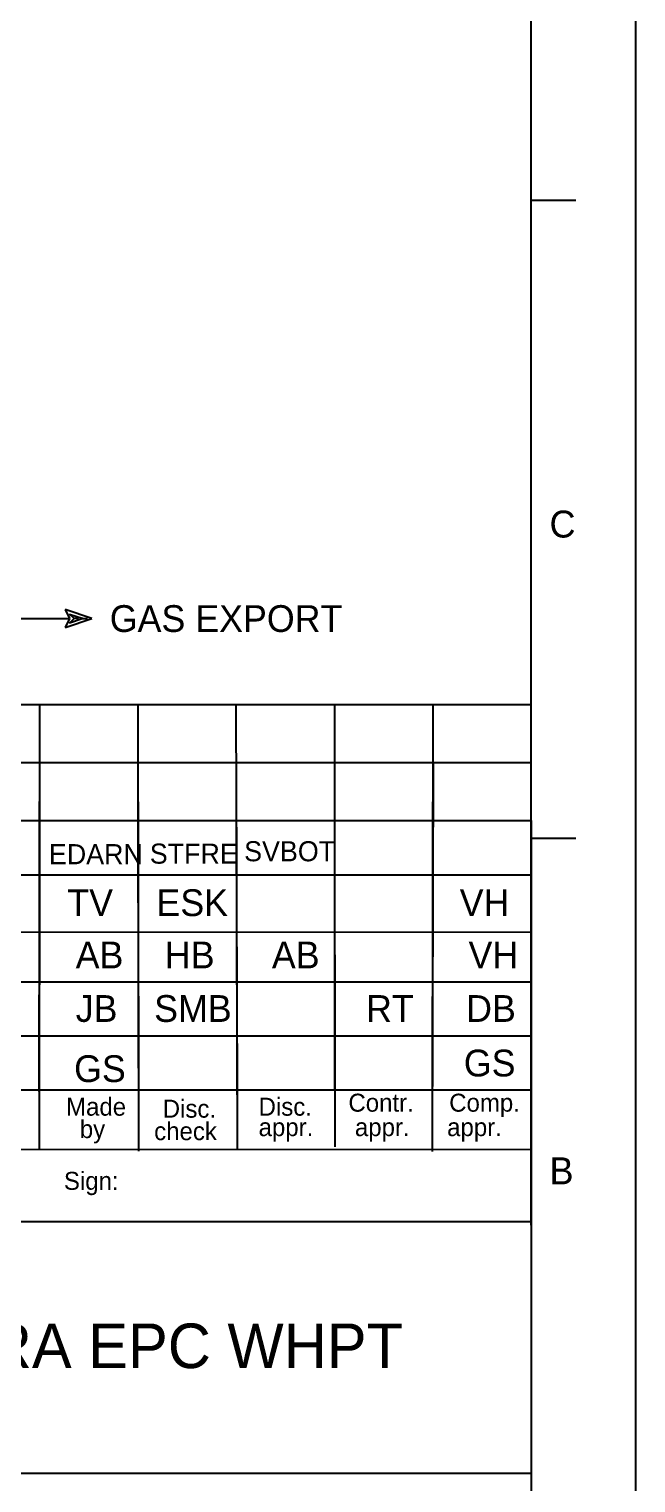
# Model space of a CAD drawing. Extents: x 0 to 841, y 0 to 594.
# Drawn here: x 773 to 841, y 83.1 to 246.1 of the extents above; entities that cross this region are included whole.
import ezdxf

# ---------------------------------------------------------------- set-up
doc = ezdxf.new("R2010")
doc.units = 0
for name, color, linetype in [('01-LIN-025-A', 7, 'Continuous'), ('02-LIN-025-B', 7, 'Continuous'), ('09-LIN-050-B', 7, 'Continuous'), ('12-LIN-100-A', 7, 'Continuous'), ('30-PAT-025-A', 7, 'Continuous'), ('40-', 7, 'Continuous')]:
    doc.layers.add(name, color=color, linetype=linetype)

msp = doc.modelspace()

# ---------------------------------------------------------------- linework, layer by layer
at = {"layer": '01-LIN-025-A'}
for p, q in [((829.26, 112.01), (829.26, 582.23)), ((829.26, 112.01), (829.26, 582.23)), ((834.27, 226.84), (829.26, 226.84)), ((834.27, 226.84), (829.26, 226.84)), ((648.81, 170.38), (829.25, 170.38)), ((774.13, 170.38), (774.06, 127)), ((785.13, 170.38), (785.23, 126.81)), ((796.15, 170.38), (796.28, 126.96)), ((807.2, 170.38), (807.21, 127.29)), ((818.24, 170.38), (818.14, 126.79)), ((648.83, 163.88), (829.26, 163.88)), ((774.14, 163.88), (774.07, 120.49)), ((785.14, 163.88), (785.24, 120.31)), ((796.17, 163.88), (796.29, 120.46)), ((807.21, 163.88), (807.22, 120.79)), ((818.25, 163.88), (818.15, 120.29)), ((774.13, 157.37), (774.07, 120.49)), ((785.16, 157.37), (785.24, 120.31)), ((796.19, 157.37), (796.29, 120.46)), ((807.21, 157.37), (807.22, 120.79)), ((818.24, 157.37), (818.15, 120.29)), ((829.26, 157.37), (829.26, 83.35)), ((829.26, 157.37), (829.26, 83.35)), ((834.27, 155.36), (829.26, 155.36)), ((834.27, 155.36), (829.26, 155.36)), ((648.83, 151.27), (829.27, 151.27)), ((648.83, 151.27), (829.27, 151.27)), ((648.83, 144.95), (829.27, 144.85)), ((648.83, 144.95), (829.27, 144.85)), ((648.83, 139.29), (829.27, 139.29)), ((648.83, 139.29), (829.27, 139.29)), ((648.82, 133.23), (829.27, 133.23)), ((648.82, 133.23), (829.27, 133.23)), ((648.81, 127.17), (829.26, 127.17)), ((648.81, 127.17), (829.26, 127.17)), ((648.72, 112.42), (829.28, 112.42)), ((648.72, 112.42), (829.28, 112.42))]:
    msp.add_line(p, q, dxfattribs=at)
for points in [[(648.78, 84.12), (648.84, 157.37), (829.26, 157.37)], [(829.26, 120.49), (648.81, 120.47)], [(829.26, 120.49), (648.81, 120.47)]]:
    msp.add_lwpolyline(points, dxfattribs=at)
msp.add_lwpolyline([(648.81, 84.23), (829.27, 84.23), (829.27, 10.41), (648.81, 10.41)], close=True, dxfattribs=at)
msp.add_lwpolyline([(648.81, 84.23), (829.27, 84.23), (829.27, 10.41), (648.81, 10.41)], close=True, dxfattribs=at)
at = {"layer": '09-LIN-050-B'}
msp.add_lwpolyline([(0, 0), (841, 0), (841, 594), (0, 594)], close=True, dxfattribs=at)
msp.add_lwpolyline([(0, 0), (841, 0), (841, 594), (0, 594)], close=True, dxfattribs=at)
at = {"layer": '30-PAT-025-A'}
for p, q in [((780, 180), (777, 181)), ((777, 181), (777.5, 180)), ((777.5, 180), (777, 179)), ((777, 179), (780, 180)), ((777.5, 180.5), (779, 180)), ((778, 180), (777.5, 180.5)), ((779, 180), (777.5, 179.5)), ((777.5, 179.5), (778, 180)), ((778.5, 180), (778, 180)), ((779, 180), (779.5, 180))]:
    msp.add_line(p, q, dxfattribs=at)
at = {"layer": '40-'}
msp.add_line((722, 180), (777.5, 180), dxfattribs=at)

# ---------------------------------------------------------------- texts
at = {"layer": '01-LIN-025-A'}
for s, height, p in [('C', 3.02, (831.31, 189.08)), ('C', 3.02, (831.31, 189.08)), ('STFRE', 2.25, (786.49, 152.53)), ('SVBOT', 2.25, (797.07, 152.8)), ('EDARN', 2.25, (775.18, 152.47)), ('TV', 3, (777.24, 146.66)), ('ESK', 3, (787.24, 146.66)), ('VH', 3, (821.24, 146.66)), ('GS', 3, (778, 128.06)), ('GS', 3, (821.7, 128.69)), ('Made', 2.013, (777.1, 124.29)), ('Made', 2.013, (777.1, 124.29)), ('Disc.', 2.013, (787.94, 124.07)), ('Disc.', 2.013, (787.94, 124.07)), ('Disc.', 2.013, (798.69, 124.29)), ('Disc.', 2.013, (798.69, 124.29)), ('Contr.', 2.013, (808.76, 124.74)), ('Contr.', 2.013, (808.76, 124.74)), ('Comp.', 2.013, (820.06, 124.74)), ('Comp.', 2.013, (820.06, 124.74)), ('by', 2.013, (778.64, 121.78)), ('by', 2.013, (778.64, 121.78)), ('check', 2.013, (786.98, 121.55)), ('check', 2.013, (786.98, 121.55)), ('appr.', 2.013, (798.69, 122)), ('appr.', 2.013, (798.69, 122)), ('appr.', 2.013, (809.49, 122)), ('appr.', 2.013, (809.49, 122)), ('appr.', 2.013, (819.83, 122)), ('appr.', 2.013, (819.83, 122)), ('B', 3.02, (831.31, 116.6)), ('B', 3.02, (831.31, 116.6)), ('Sign:', 2.013, (776.86, 115.98)), ('Sign:', 2.013, (776.86, 115.98))]:
    msp.add_text(s, height=height, dxfattribs=at).set_placement(p)
at = {"layer": '02-LIN-025-B'}
for s, height, p in [('AB', 3, (778.18, 140.8)), ('HB', 3, (788.18, 140.8)), ('AB', 3, (800.18, 140.8)), ('VH', 3, (822.23, 140.8)), ('JB', 3, (778.18, 134.8)), ('SMB', 3, (786.98, 134.8)), ('RT', 3, (810.74, 134.8)), ('DB', 3, (821.96, 134.8)), ('HULDRA EPC WHPT', 5, (750.24, 96))]:
    msp.add_text(s, height=height, dxfattribs=at).set_placement(p)
at = {"layer": '12-LIN-100-A'}
msp.add_text('GAS EXPORT', height=3, dxfattribs=at).set_placement((782, 178.5))

doc.saveas('drawing.dxf')
